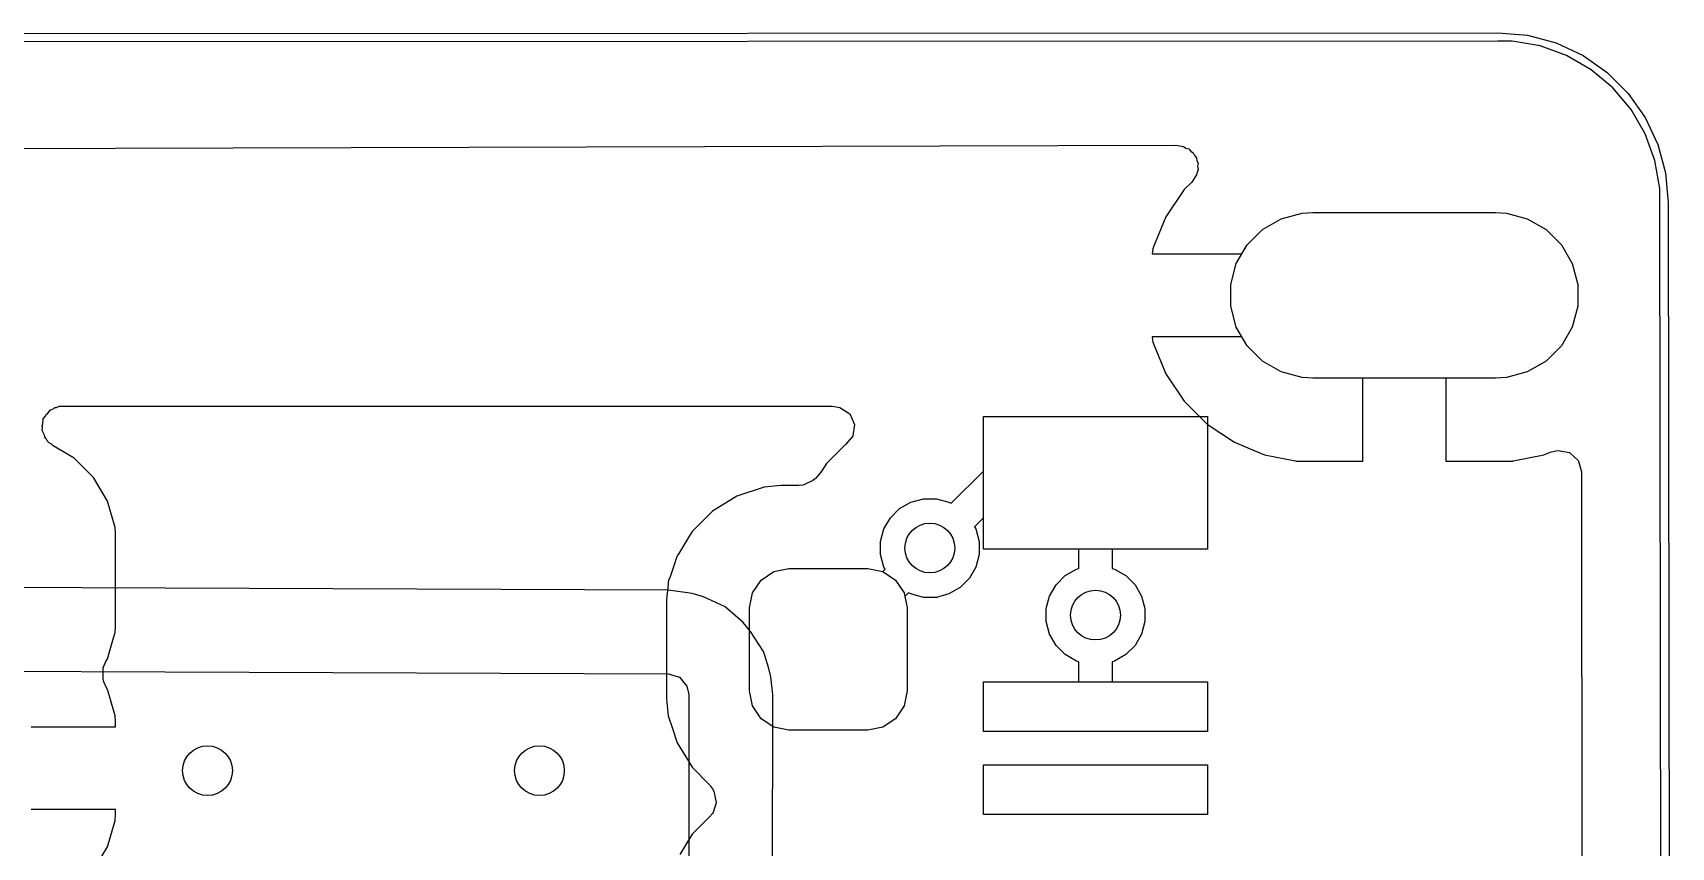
# Model space of a CAD drawing. Header units: millimetres. Extents: x 87.1 to 142.6, y -85.7 to -60.8.
# Drawn here: x 132.75 to 142.62, y -65.66 to -60.75 of the extents above; entities that cross this region are included whole.
import ezdxf

# ---------------------------------------------------------------- set-up
doc = ezdxf.new("R2010")
doc.units = ezdxf.units.MM
for name, color, linetype, true_color in [('B.Cu', 153, 'CONTINUOUS', 0x4d7fc4), ('B.Mask', 4, 'CONTINUOUS', 0x02ffee), ('Edge.Cuts', 254, 'CONTINUOUS', 0xd0d2cd), ('F.Cu', 13, 'CONTINUOUS', 0xc83434), ('F.Mask', 201, 'CONTINUOUS', 0xd864ff), ('F.Paste', 253, 'CONTINUOUS', 0xb4a09a)]:
    doc.layers.add(name, color=color, linetype=linetype, true_color=true_color)

msp = doc.modelspace()

# ---------------------------------------------------------------- linework, layer by layer
at = {"layer": 'B.Cu', "linetype": 'CONTINUOUS'}
for p, q in [((131.193209, -61.453152), (139.634558, -61.428731)), ((139.634558, -61.428731), (139.669498, -61.433651)), ((139.669498, -61.433651), (139.680367, -61.436808)), ((139.680367, -61.436808), (139.69539, -61.446402)), ((139.69539, -61.446402), (139.712506, -61.451373)), ((139.712506, -61.451373), (139.724222, -61.464813)), ((139.724222, -61.464813), (139.739252, -61.474412)), ((139.739252, -61.474412), (139.746704, -61.490605)), ((139.746704, -61.490605), (139.758416, -61.504042)), ((139.758416, -61.504042), (139.761005, -61.521683)), ((139.768563, -61.573171), (139.75872, -61.607064)), ((139.761005, -61.521683), (139.76846, -61.537883)), ((139.76846, -61.537883), (139.765974, -61.555536)), ((139.765974, -61.555536), (139.768563, -61.573171)), ((139.684247, -61.696537), (139.574818, -61.860308)), ((139.68425, -61.696533), (139.684247, -61.696537)), ((139.730337, -61.650447), (139.68425, -61.696533)), ((139.755602, -61.613945), (139.730337, -61.650447)), ((139.75872, -61.607064), (139.755602, -61.613945)), ((139.574803, -61.860334), (139.499431, -62.042303)), ((139.574808, -61.860325), (139.574803, -61.860334)), ((139.574818, -61.860308), (139.574808, -61.860325)), ((140.156619, -61.937323), (140.269658, -61.87206)), ((140.269658, -61.87206), (140.395737, -61.838278)), ((140.395737, -61.838278), (140.461, -61.834)), ((140.461, -61.834), (141.561, -61.834)), ((141.561, -61.834), (141.626263, -61.838278)), ((141.626263, -61.838278), (141.752342, -61.87206)), ((141.752342, -61.87206), (141.865381, -61.937323)), ((140.064323, -62.029619), (140.156619, -61.937323)), ((141.865381, -61.937323), (141.957677, -62.029619)), ((139.497048, -62.054284), (139.491137, -62.083999)), ((139.491137, -62.083999), (139.491138, -62.084)), ((139.491138, -62.084), (140.032926, -62.084)), ((139.499431, -62.042303), (139.497048, -62.054284)), ((140.032926, -62.084), (140.064323, -62.029619)), ((141.957677, -62.029619), (142.02294, -62.142658)), ((142.02294, -62.142658), (142.056722, -62.268737)), ((142.056722, -62.268737), (142.056722, -62.399263)), ((142.056722, -62.399263), (142.02294, -62.525342)), ((139.491138, -62.584), (139.494983, -62.603334)), ((140.032926, -62.584), (139.491138, -62.584)), ((140.064323, -62.638381), (140.032926, -62.584)), ((142.02294, -62.525342), (141.957677, -62.638381)), ((139.494983, -62.603334), (139.497048, -62.613713)), ((139.497048, -62.613713), (139.497048, -62.613715)), ((139.497048, -62.613715), (139.499431, -62.625695)), ((139.499431, -62.625695), (139.574803, -62.807664)), ((140.156619, -62.730677), (140.064323, -62.638381)), ((141.957677, -62.638381), (141.865381, -62.730677)), ((140.269658, -62.79594), (140.156619, -62.730677)), ((141.865381, -62.730677), (141.752342, -62.79594)), ((139.574803, -62.807664), (139.574808, -62.807673)), ((139.574808, -62.807673), (139.574818, -62.80769)), ((139.574818, -62.80769), (139.684249, -62.971464)), ((140.395737, -62.829722), (140.269658, -62.79594)), ((140.461, -62.834), (140.395737, -62.829722)), ((140.761, -62.834), (140.461, -62.834)), ((140.761, -63.334), (140.761, -62.834)), ((141.561, -62.834), (141.261, -62.834)), ((141.261, -62.834), (141.261, -63.334)), ((141.626263, -62.829722), (141.561, -62.834)), ((141.752342, -62.79594), (141.626263, -62.829722)), ((139.684249, -62.971464), (139.68425, -62.971465)), ((139.68425, -62.971465), (139.684255, -62.971471)), ((139.684255, -62.971471), (139.823527, -63.110743)), ((139.823527, -63.110743), (139.823533, -63.110748)), ((139.823533, -63.110748), (139.823537, -63.110751)), ((139.823537, -63.110751), (139.987315, -63.220185)), ((139.987315, -63.220185), (139.987328, -63.220192)), ((139.987328, -63.220192), (139.98733, -63.220192)), ((139.98733, -63.220192), (139.987334, -63.220195)), ((139.987334, -63.220195), (140.097185, -63.265696)), ((140.097185, -63.265696), (140.169306, -63.295569)), ((141.852685, -63.295571), (141.89031, -63.279986)), ((141.89031, -63.279986), (141.924498, -63.271259)), ((141.924498, -63.271259), (141.938304, -63.269775)), ((141.938304, -63.269775), (142.007061, -63.282178)), ((142.007061, -63.282178), (142.058197, -63.329783)), ((140.169306, -63.295569), (140.169318, -63.295572)), ((140.169318, -63.295572), (140.354862, -63.332479)), ((140.354862, -63.332479), (140.359533, -63.333408)), ((140.359533, -63.333408), (140.361768, -63.333909)), ((140.361768, -63.333909), (140.362506, -63.334)), ((140.362506, -63.334), (140.362508, -63.334)), ((140.362508, -63.334), (140.761, -63.334)), ((141.261, -63.334), (141.659492, -63.334)), ((141.659492, -63.334), (141.659493, -63.334)), ((141.659493, -63.334), (141.664401, -63.333203)), ((141.664401, -63.333203), (141.66713, -63.33248)), ((141.66713, -63.33248), (141.852681, -63.295572)), ((141.852681, -63.295572), (141.852685, -63.295571)), ((142.058197, -63.329783), (142.060226, -63.333203)), ((142.060226, -63.333203), (142.060884, -63.334311)), ((142.060884, -63.334311), (142.078247, -63.397415)), ((142.078247, -63.397415), (142.090156, -71.727216)), ((136.578483, -64.111609), (132.429445, -64.095013)), ((136.720802, -64.132652), (136.578483, -64.111609)), ((136.720811, -64.132654), (136.720802, -64.132652)), ((136.720824, -64.132658), (136.720811, -64.132654)), ((136.787781, -64.152611), (136.720824, -64.132658)), ((136.787791, -64.152615), (136.787781, -64.152611)), ((136.918408, -64.212901), (136.787791, -64.152615)), ((136.918411, -64.212903), (136.918408, -64.212901)), ((136.918415, -64.212905), (136.918411, -64.212903)), ((137.026764, -64.307552), (136.918415, -64.212905)), ((137.02677, -64.307559), (137.026764, -64.307552)), ((137.026775, -64.307564), (137.02677, -64.307559)), ((137.072301, -64.360529), (137.026775, -64.307564)), ((137.072303, -64.360532), (137.072301, -64.360529)), ((137.072308, -64.360538), (137.072303, -64.360532)), ((137.149613, -64.481887), (137.072308, -64.360538)), ((137.155369, -64.499361), (137.149613, -64.481887)), ((137.183136, -64.583651), (137.155369, -64.499361)), ((132.42742, -64.600509), (136.576458, -64.617105)), ((136.576458, -64.617105), (136.643416, -64.637058)), ((136.643416, -64.637058), (136.68896, -64.690044)), ((137.183137, -64.583658), (137.183136, -64.583651)), ((137.18314, -64.583665), (137.183137, -64.583658)), ((137.19414, -64.634765), (137.18314, -64.583665)), ((137.20546, -64.741305), (137.19414, -64.634765)), ((136.68896, -64.690044), (136.69996, -64.741144)), ((136.69996, -64.741144), (136.697362, -72.892846)), ((137.202862, -72.893007), (137.20546, -64.741305))]:
    msp.add_line(p, q, dxfattribs=at)
at = {"layer": 'B.Cu'}
for centre in [(138.1525, -63.8575), (139.151, -64.262), (133.8, -65.2), (135.8, -65.2)]:
    msp.add_circle(centre, 0.15, dxfattribs=at)
at = {"layer": 'B.Mask', "linetype": 'CONTINUOUS'}
for p, q in [((140.156619, -61.937323), (140.269658, -61.87206)), ((140.269658, -61.87206), (140.395737, -61.838278)), ((140.395737, -61.838278), (140.461, -61.834)), ((140.461, -61.834), (141.561, -61.834)), ((141.561, -61.834), (141.626263, -61.838278)), ((141.626263, -61.838278), (141.752342, -61.87206)), ((141.752342, -61.87206), (141.865381, -61.937323)), ((140.064323, -62.029619), (140.156619, -61.937323)), ((141.865381, -61.937323), (141.957677, -62.029619)), ((139.99906, -62.142658), (140.064323, -62.029619)), ((141.957677, -62.029619), (142.02294, -62.142658)), ((139.965278, -62.268737), (139.99906, -62.142658)), ((142.02294, -62.142658), (142.056722, -62.268737)), ((139.965278, -62.399263), (139.965278, -62.268737)), ((142.056722, -62.268737), (142.056722, -62.399263)), ((139.99906, -62.525342), (139.965278, -62.399263)), ((142.056722, -62.399263), (142.02294, -62.525342)), ((140.064323, -62.638381), (139.99906, -62.525342)), ((142.02294, -62.525342), (141.957677, -62.638381)), ((140.156619, -62.730677), (140.064323, -62.638381)), ((141.957677, -62.638381), (141.865381, -62.730677)), ((140.269658, -62.79594), (140.156619, -62.730677)), ((141.865381, -62.730677), (141.752342, -62.79594)), ((140.395737, -62.829722), (140.269658, -62.79594)), ((140.461, -62.834), (140.395737, -62.829722)), ((141.561, -62.834), (140.461, -62.834)), ((141.626263, -62.829722), (141.561, -62.834)), ((141.752342, -62.79594), (141.626263, -62.829722))]:
    msp.add_line(p, q, dxfattribs=at)
at = {"layer": 'Edge.Cuts', "linetype": 'CONTINUOUS'}
for p, q in [((88.172342, -60.774331), (141.57597, -60.750447)), ((141.575993, -60.800447), (88.172364, -60.824331)), ((141.57597, -60.750447), (141.575971, -60.750447)), ((141.575971, -60.750447), (141.575973, -60.750447)), ((141.575973, -60.750447), (141.753854, -60.765933)), ((141.661238, -60.80041), (141.575993, -60.800446)), ((141.575993, -60.800446), (141.575993, -60.800447)), ((141.829155, -60.829933), (141.661238, -60.80041)), ((141.753854, -60.765933), (141.926349, -60.81205)), ((141.926349, -60.81205), (142.088225, -60.887399)), ((141.989402, -60.888146), (141.829155, -60.829933)), ((142.137117, -60.973282), (141.989402, -60.888146)), ((142.088225, -60.887399), (142.23457, -60.989695)), ((142.267818, -61.082759), (142.137117, -60.973282)), ((142.23457, -60.989695), (142.360945, -61.115832)), ((142.37754, -61.213254), (142.267818, -61.082759)), ((142.360945, -61.115832), (142.463515, -61.261986)), ((142.462953, -61.360809), (142.37754, -61.213254)), ((142.463515, -61.261986), (142.539168, -61.42372)), ((142.521467, -61.520947), (142.462953, -61.360809)), ((142.539168, -61.42372), (142.585608, -61.596128)), ((142.551305, -61.688808), (142.521467, -61.520947)), ((142.585608, -61.596128), (142.601428, -61.773979)), ((142.551428, -61.774053), (142.551305, -61.688808)), ((142.569856, -74.663692), (142.551428, -61.774053)), ((142.601428, -61.773979), (142.601428, -61.773981)), ((142.601428, -61.773981), (142.619856, -74.66362))]:
    msp.add_line(p, q, dxfattribs=at)
at = {"layer": 'F.Cu', "linetype": 'CONTINUOUS'}
for p, q in [((140.156619, -61.937323), (140.269658, -61.87206)), ((140.269658, -61.87206), (140.395737, -61.838278)), ((140.395737, -61.838278), (140.461, -61.834)), ((140.461, -61.834), (141.561, -61.834)), ((141.561, -61.834), (141.626263, -61.838278)), ((141.626263, -61.838278), (141.752342, -61.87206)), ((141.752342, -61.87206), (141.865381, -61.937323)), ((140.064323, -62.029619), (140.156619, -61.937323)), ((141.865381, -61.937323), (141.957677, -62.029619)), ((139.99906, -62.142658), (140.064323, -62.029619)), ((141.957677, -62.029619), (142.02294, -62.142658)), ((139.965278, -62.268737), (139.99906, -62.142658)), ((142.02294, -62.142658), (142.056722, -62.268737)), ((139.965278, -62.399263), (139.965278, -62.268737)), ((142.056722, -62.268737), (142.056722, -62.399263)), ((139.99906, -62.525342), (139.965278, -62.399263)), ((142.056722, -62.399263), (142.02294, -62.525342)), ((140.064323, -62.638381), (139.99906, -62.525342)), ((142.02294, -62.525342), (141.957677, -62.638381)), ((140.156619, -62.730677), (140.064323, -62.638381)), ((141.957677, -62.638381), (141.865381, -62.730677)), ((140.269658, -62.79594), (140.156619, -62.730677)), ((141.865381, -62.730677), (141.752342, -62.79594)), ((140.395737, -62.829722), (140.269658, -62.79594)), ((140.461, -62.834), (140.395737, -62.829722)), ((141.561, -62.834), (140.461, -62.834)), ((141.626263, -62.829722), (141.561, -62.834)), ((141.752342, -62.79594), (141.626263, -62.829722)), ((132.807046, -63.10949), (132.81031, -63.078722)), ((132.81031, -63.078722), (132.822675, -63.063325)), ((132.822675, -63.063325), (132.825845, -63.053964)), ((132.825845, -63.053964), (132.837942, -63.044317)), ((132.837942, -63.044317), (132.854029, -63.024286)), ((132.854029, -63.024286), (132.854813, -63.02374)), ((132.854813, -63.02374), (132.872967, -63.016386)), ((132.872967, -63.016386), (132.880472, -63.010402)), ((132.880472, -63.010402), (132.890196, -63.009406)), ((132.890196, -63.009406), (132.905828, -63.003074)), ((132.905828, -63.003074), (132.907469, -63.002807)), ((132.907469, -63.002807), (132.927362, -63.001205)), ((132.927362, -63.001205), (137.564885, -63.002352)), ((137.564885, -63.002352), (137.599808, -63.007381)), ((137.599808, -63.007381), (137.610661, -63.010571)), ((137.610661, -63.010571), (137.669429, -63.048357)), ((137.669429, -63.048357), (137.698441, -63.111918)), ((138.476, -63.392705), (138.476, -63.064)), ((138.476, -63.064), (139.826, -63.064)), ((139.826, -63.064), (139.826, -63.864)), ((132.802941, -63.148202), (132.805178, -63.127104)), ((132.817872, -63.177925), (132.802941, -63.148202)), ((132.80344, -63.120144), (132.807046, -63.10949)), ((132.805178, -63.127104), (132.80344, -63.120144)), ((132.820372, -63.187931), (132.817872, -63.177925)), ((137.6875, -63.183225), (137.645048, -63.233094)), ((137.688472, -63.181099), (137.6875, -63.183225)), ((137.688483, -63.181075), (137.688472, -63.181099)), ((137.698441, -63.111918), (137.688483, -63.181075)), ((132.825692, -63.197003), (132.820372, -63.187931)), ((132.82925, -63.200574), (132.825692, -63.197003)), ((132.834305, -63.210636), (132.82925, -63.200574)), ((132.842023, -63.218902), (132.834305, -63.210636)), ((132.847697, -63.224598), (132.842023, -63.218902)), ((132.858787, -63.23022), (132.847697, -63.224598)), ((132.869536, -63.241009), (132.858787, -63.23022)), ((132.995547, -63.315532), (132.869536, -63.241009)), ((137.642207, -63.235713), (137.530713, -63.347207)), ((137.64221, -63.23571), (137.642207, -63.235713)), ((137.642227, -63.235696), (137.64221, -63.23571)), ((137.642228, -63.235696), (137.642227, -63.235696)), ((137.643634, -63.234757), (137.642228, -63.235696)), ((137.643799, -63.234562), (137.643634, -63.234757)), ((137.644044, -63.234386), (137.643799, -63.234562)), ((137.644675, -63.233533), (137.644, -63.234326)), ((137.644, -63.234326), (137.644044, -63.234386)), ((137.645103, -63.233156), (137.644675, -63.233533)), ((137.645048, -63.233094), (137.645103, -63.233156)), ((132.99555, -63.315534), (132.995547, -63.315532)), ((132.995559, -63.315541), (132.99555, -63.315534)), ((133.059719, -63.379701), (132.995559, -63.315541)), ((133.112662, -63.432644), (133.059719, -63.379701)), ((137.53071, -63.347211), (137.501143, -63.391461)), ((137.530713, -63.347207), (137.53071, -63.347211)), ((133.112663, -63.432646), (133.112662, -63.432644)), ((133.19697, -63.5752), (133.112663, -63.432646)), ((137.254288, -63.481003), (137.15325, -63.491324)), ((137.254304, -63.481001), (137.254288, -63.481003)), ((137.254312, -63.481001), (137.254304, -63.481001)), ((137.25432, -63.481), (137.254312, -63.481001)), ((137.254328, -63.481), (137.25432, -63.481)), ((137.362263, -63.481), (137.254328, -63.481)), ((137.387556, -63.478393), (137.362263, -63.481)), ((137.394136, -63.477022), (137.387556, -63.478393)), ((137.448358, -63.450778), (137.394136, -63.477022)), ((137.464456, -63.437325), (137.448358, -63.450778)), ((137.488042, -63.411069), (137.464456, -63.437325)), ((137.488043, -63.411067), (137.488042, -63.411069)), ((137.501143, -63.391461), (137.488043, -63.411067)), ((138.280578, -63.587999), (138.475289, -63.393289)), ((138.475289, -63.393289), (138.476, -63.392705)), ((133.243176, -63.734242), (133.19697, -63.5752)), ((136.989477, -63.545594), (136.842651, -63.636158)), ((137.15325, -63.491324), (136.989477, -63.545594)), ((137.969872, -63.619494), (138.037695, -63.580336)), ((138.037695, -63.580336), (138.113342, -63.560067)), ((138.113342, -63.560067), (138.191658, -63.560067)), ((138.191658, -63.560067), (138.267305, -63.580336)), ((138.267305, -63.580336), (138.280578, -63.587999)), ((136.842647, -63.636161), (136.720662, -63.758146)), ((136.842651, -63.636158), (136.842647, -63.636161)), ((137.875336, -63.742695), (137.914494, -63.674872)), ((137.914494, -63.674872), (137.969872, -63.619494)), ((138.476, -63.675422), (138.422, -63.729421)), ((138.476, -63.864), (138.476, -63.675422)), ((133.246099, -63.771398), (133.243176, -63.734242)), ((133.2461, -64.328803), (133.246099, -63.771398)), ((136.720662, -63.758146), (136.701204, -63.789692)), ((137.855067, -63.818342), (137.875336, -63.742695)), ((138.422, -63.729421), (138.429664, -63.742695)), ((138.429664, -63.742695), (138.449933, -63.818342)), ((136.701204, -63.789692), (136.639022, -63.890506)), ((137.855067, -63.896658), (137.855067, -63.818342)), ((138.449933, -63.818342), (138.449933, -63.896658)), ((139.051, -63.864), (138.476, -63.864)), ((139.051, -63.980869), (139.051, -63.864)), ((139.826, -63.864), (139.251, -63.864)), ((139.251, -63.864), (139.251, -63.980869)), ((136.61851, -63.939936), (136.586124, -64.037667)), ((136.620571, -63.933716), (136.61851, -63.939936)), ((136.630084, -63.905003), (136.620571, -63.933712)), ((136.620571, -63.933712), (136.620571, -63.933715)), ((136.620571, -63.933715), (136.620571, -63.933716)), ((136.630091, -63.904985), (136.630084, -63.905003)), ((136.639022, -63.890506), (136.630091, -63.904985)), ((137.875336, -63.972305), (137.855067, -63.896658)), ((137.882999, -63.985578), (137.875336, -63.972305)), ((138.429664, -63.972305), (138.390506, -64.040128)), ((138.449933, -63.896658), (138.429664, -63.972305)), ((136.575184, -64.075021), (136.5655, -64.169805)), ((136.575367, -64.071419), (136.575184, -64.075021)), ((136.57619, -64.065173), (136.575367, -64.071419)), ((136.577677, -64.050612), (136.57619, -64.065173)), ((136.586124, -64.037667), (136.577677, -64.050612)), ((137.084079, -64.128113), (137.135562, -64.051062)), ((137.135562, -64.051062), (137.212613, -63.999579)), ((137.212613, -63.999579), (137.3035, -63.9815)), ((137.3035, -63.9815), (137.7785, -63.9815)), ((137.7785, -63.9815), (137.869063, -63.999514)), ((137.869063, -63.999514), (137.882999, -63.985578)), ((138.390506, -64.040128), (138.335128, -64.095506)), ((138.912994, -64.079372), (138.968372, -64.023994)), ((138.968372, -64.023994), (139.036195, -63.984836)), ((139.036195, -63.984836), (139.051, -63.980869)), ((139.251, -63.980869), (139.265805, -63.984836)), ((139.265805, -63.984836), (139.333628, -64.023994)), ((139.333628, -64.023994), (139.389006, -64.079372)), ((136.5655, -64.169805), (136.5655, -64.169815)), ((136.5655, -64.169815), (136.5655, -64.768169)), ((137.066, -64.219), (137.084079, -64.128113)), ((138.024421, -64.127), (138.002133, -64.149288)), ((138.002133, -64.149288), (138.016, -64.219)), ((138.037695, -64.134664), (138.024421, -64.127)), ((138.113342, -64.154933), (138.037695, -64.134664)), ((138.191658, -64.154933), (138.113342, -64.154933)), ((138.267305, -64.134664), (138.191658, -64.154933)), ((138.335128, -64.095506), (138.267305, -64.134664)), ((138.853567, -64.222842), (138.873836, -64.147195)), ((138.873836, -64.147195), (138.912994, -64.079372)), ((139.389006, -64.079372), (139.428164, -64.147195)), ((139.428164, -64.147195), (139.448433, -64.222842)), ((137.066, -64.719), (137.066, -64.219)), ((138.016, -64.219), (138.016, -64.719)), ((138.853567, -64.301158), (138.853567, -64.222842)), ((139.448433, -64.222842), (139.448433, -64.301158)), ((133.233371, -64.399706), (133.243175, -64.365962)), ((133.243175, -64.365962), (133.243176, -64.365956)), ((133.243176, -64.365956), (133.2461, -64.328803)), ((138.873836, -64.376805), (138.853567, -64.301158)), ((139.448433, -64.301158), (139.428164, -64.376805)), ((133.19697, -64.525), (133.233371, -64.399706)), ((138.912994, -64.444628), (138.873836, -64.376805)), ((138.968372, -64.500006), (138.912994, -64.444628)), ((139.389006, -64.444628), (139.333628, -64.500006)), ((139.428164, -64.376805), (139.389006, -64.444628)), ((133.174884, -64.569817), (133.187123, -64.541648)), ((133.187123, -64.541648), (133.19697, -64.525)), ((139.036195, -64.539164), (138.968372, -64.500006)), ((139.051, -64.54313), (139.036195, -64.539164)), ((139.051, -64.664), (139.051, -64.54313)), ((139.265805, -64.539164), (139.251, -64.54313)), ((139.251, -64.54313), (139.251, -64.664)), ((139.333628, -64.500006), (139.265805, -64.539164)), ((133.170404, -64.646369), (133.171618, -64.58094)), ((133.17486, -64.663933), (133.170404, -64.646369)), ((133.171618, -64.58094), (133.174884, -64.569817)), ((133.188319, -64.696556), (133.17486, -64.663933)), ((138.476, -64.964), (138.476, -64.664)), ((138.476, -64.664), (139.051, -64.664)), ((139.251, -64.664), (139.826, -64.664)), ((139.826, -64.664), (139.826, -64.964)), ((133.196504, -64.710396), (133.188319, -64.696556)), ((133.196506, -64.710401), (133.196504, -64.710396)), ((133.196509, -64.710408), (133.196506, -64.710401)), ((133.208464, -64.751557), (133.196509, -64.710408)), ((133.242677, -64.869316), (133.208464, -64.751557)), ((137.084079, -64.809887), (137.066, -64.719)), ((138.016, -64.719), (137.997921, -64.809887)), ((136.5655, -64.768169), (136.565501, -64.768187)), ((136.565501, -64.768187), (136.565503, -64.768211)), ((136.565503, -64.768211), (136.565504, -64.768218)), ((136.565504, -64.768218), (136.575824, -64.869248)), ((137.135562, -64.886938), (137.084079, -64.809887)), ((137.997921, -64.809887), (137.946438, -64.886938)), ((132.738141, -64.9351), (133.2456, -64.9351)), ((133.242678, -64.869322), (133.242677, -64.869316)), ((133.245599, -64.906442), (133.242678, -64.869322)), ((133.2456, -64.906457), (133.245599, -64.906442)), ((133.2456, -64.906461), (133.2456, -64.906457)), ((133.2456, -64.9351), (133.2456, -64.906461)), ((136.575824, -64.869248), (136.575824, -64.869249)), ((136.575824, -64.869249), (136.575825, -64.869252)), ((136.575825, -64.869252), (136.601359, -64.946306)), ((136.601359, -64.946306), (136.630092, -65.033016)), ((137.212613, -64.938421), (137.135562, -64.886938)), ((137.3035, -64.9565), (137.212613, -64.938421)), ((137.7785, -64.9565), (137.3035, -64.9565)), ((137.869387, -64.938421), (137.7785, -64.9565)), ((137.946438, -64.886938), (137.869387, -64.938421)), ((136.630092, -65.033016), (136.681345, -65.116111)), ((139.826, -64.964), (138.476, -64.964)), ((136.681345, -65.116111), (136.720661, -65.179851)), ((136.720661, -65.179851), (136.825702, -65.284892)), ((138.476, -65.464), (138.476, -65.164)), ((138.476, -65.164), (139.826, -65.164)), ((139.826, -65.164), (139.826, -65.464)), ((136.825702, -65.284892), (136.829069, -65.288878)), ((136.829069, -65.288878), (136.830951, -65.293141)), ((136.830951, -65.293141), (136.843171, -65.309464)), ((136.843171, -65.309464), (136.850663, -65.323184)), ((136.850663, -65.323184), (136.856926, -65.351968)), ((136.856926, -65.351968), (136.857291, -65.352794)), ((136.857291, -65.352794), (136.857213, -65.353288)), ((136.857213, -65.353288), (136.865517, -65.391448)), ((133.2456, -65.4351), (132.738141, -65.4351)), ((133.2456, -65.463742), (133.2456, -65.4351)), ((136.84602, -65.451456), (136.841841, -65.457959)), ((136.865388, -65.393254), (136.84602, -65.451456)), ((136.865517, -65.391448), (136.865388, -65.393254)), ((133.196508, -65.659794), (133.242677, -65.500883)), ((133.242677, -65.500883), (133.242678, -65.500877)), ((133.242678, -65.500877), (133.245599, -65.463757)), ((133.245599, -65.463757), (133.2456, -65.463742)), ((136.825205, -65.478603), (136.720663, -65.583144)), ((136.841841, -65.457959), (136.825205, -65.478603)), ((139.826, -65.464), (138.476, -65.464)), ((136.679688, -65.649575), (136.645454, -65.705078)), ((136.720663, -65.583144), (136.679688, -65.649575)), ((133.115887, -65.796118), (133.196507, -65.659797)), ((133.196507, -65.659797), (133.196508, -65.659794))]:
    msp.add_line(p, q, dxfattribs=at)
at = {"layer": 'F.Cu'}
for centre in [(138.1525, -63.8575), (139.151, -64.262), (133.8, -65.2), (135.8, -65.2)]:
    msp.add_circle(centre, 0.15, dxfattribs=at)
at = {"layer": 'F.Mask', "linetype": 'CONTINUOUS'}
for p, q in [((140.156619, -61.937323), (140.269658, -61.87206)), ((140.269658, -61.87206), (140.395737, -61.838278)), ((140.395737, -61.838278), (140.461, -61.834)), ((140.461, -61.834), (141.561, -61.834)), ((141.561, -61.834), (141.626263, -61.838278)), ((141.626263, -61.838278), (141.752342, -61.87206)), ((141.752342, -61.87206), (141.865381, -61.937323)), ((140.064323, -62.029619), (140.156619, -61.937323)), ((141.865381, -61.937323), (141.957677, -62.029619)), ((139.99906, -62.142658), (140.064323, -62.029619)), ((141.957677, -62.029619), (142.02294, -62.142658)), ((139.965278, -62.268737), (139.99906, -62.142658)), ((142.02294, -62.142658), (142.056722, -62.268737)), ((139.965278, -62.399263), (139.965278, -62.268737)), ((142.056722, -62.268737), (142.056722, -62.399263)), ((139.99906, -62.525342), (139.965278, -62.399263)), ((142.056722, -62.399263), (142.02294, -62.525342)), ((140.064323, -62.638381), (139.99906, -62.525342)), ((142.02294, -62.525342), (141.957677, -62.638381)), ((140.156619, -62.730677), (140.064323, -62.638381)), ((141.957677, -62.638381), (141.865381, -62.730677)), ((140.269658, -62.79594), (140.156619, -62.730677)), ((141.865381, -62.730677), (141.752342, -62.79594)), ((140.395737, -62.829722), (140.269658, -62.79594)), ((140.461, -62.834), (140.395737, -62.829722)), ((141.561, -62.834), (140.461, -62.834)), ((141.626263, -62.829722), (141.561, -62.834)), ((141.752342, -62.79594), (141.626263, -62.829722)), ((138.476, -63.864), (138.476, -63.064)), ((138.476, -63.064), (139.826, -63.064)), ((139.826, -63.064), (139.826, -63.864)), ((139.826, -63.864), (138.476, -63.864)), ((137.084079, -64.128113), (137.135562, -64.051062)), ((137.135562, -64.051062), (137.212613, -63.999579)), ((137.212613, -63.999579), (137.3035, -63.9815)), ((137.3035, -63.9815), (137.7785, -63.9815)), ((137.7785, -63.9815), (137.869387, -63.999579)), ((137.869387, -63.999579), (137.946438, -64.051062)), ((137.946438, -64.051062), (137.997921, -64.128113)), ((137.066, -64.219), (137.084079, -64.128113)), ((137.997921, -64.128113), (138.016, -64.219)), ((137.066, -64.719), (137.066, -64.219)), ((138.016, -64.219), (138.016, -64.719)), ((138.476, -64.964), (138.476, -64.664)), ((138.476, -64.664), (139.826, -64.664)), ((139.826, -64.664), (139.826, -64.964)), ((137.084079, -64.809887), (137.066, -64.719)), ((138.016, -64.719), (137.997921, -64.809887)), ((137.135562, -64.886938), (137.084079, -64.809887)), ((137.997921, -64.809887), (137.946438, -64.886938)), ((137.212613, -64.938421), (137.135562, -64.886938)), ((137.3035, -64.9565), (137.212613, -64.938421)), ((137.7785, -64.9565), (137.3035, -64.9565)), ((137.869387, -64.938421), (137.7785, -64.9565)), ((137.946438, -64.886938), (137.869387, -64.938421)), ((139.826, -64.964), (138.476, -64.964)), ((138.476, -65.464), (138.476, -65.164)), ((138.476, -65.164), (139.826, -65.164)), ((139.826, -65.164), (139.826, -65.464)), ((139.826, -65.464), (138.476, -65.464))]:
    msp.add_line(p, q, dxfattribs=at)
at = {"layer": 'F.Paste', "linetype": 'CONTINUOUS'}
for p, q in [((138.476, -63.864), (138.476, -63.064)), ((138.476, -63.064), (139.826, -63.064)), ((139.826, -63.064), (139.826, -63.864)), ((139.826, -63.864), (138.476, -63.864)), ((137.084079, -64.128113), (137.135562, -64.051062)), ((137.135562, -64.051062), (137.212613, -63.999579)), ((137.212613, -63.999579), (137.3035, -63.9815)), ((137.3035, -63.9815), (137.7785, -63.9815)), ((137.7785, -63.9815), (137.869387, -63.999579)), ((137.869387, -63.999579), (137.946438, -64.051062)), ((137.946438, -64.051062), (137.997921, -64.128113)), ((137.066, -64.219), (137.084079, -64.128113)), ((137.997921, -64.128113), (138.016, -64.219)), ((137.066, -64.719), (137.066, -64.219)), ((138.016, -64.219), (138.016, -64.719)), ((138.476, -64.964), (138.476, -64.664)), ((138.476, -64.664), (139.826, -64.664)), ((139.826, -64.664), (139.826, -64.964)), ((137.084079, -64.809887), (137.066, -64.719)), ((138.016, -64.719), (137.997921, -64.809887)), ((137.135562, -64.886938), (137.084079, -64.809887)), ((137.997921, -64.809887), (137.946438, -64.886938)), ((137.212613, -64.938421), (137.135562, -64.886938)), ((137.3035, -64.9565), (137.212613, -64.938421)), ((137.7785, -64.9565), (137.3035, -64.9565)), ((137.869387, -64.938421), (137.7785, -64.9565)), ((137.946438, -64.886938), (137.869387, -64.938421)), ((139.826, -64.964), (138.476, -64.964)), ((138.476, -65.464), (138.476, -65.164)), ((138.476, -65.164), (139.826, -65.164)), ((139.826, -65.164), (139.826, -65.464)), ((139.826, -65.464), (138.476, -65.464))]:
    msp.add_line(p, q, dxfattribs=at)

doc.saveas('drawing.dxf')
